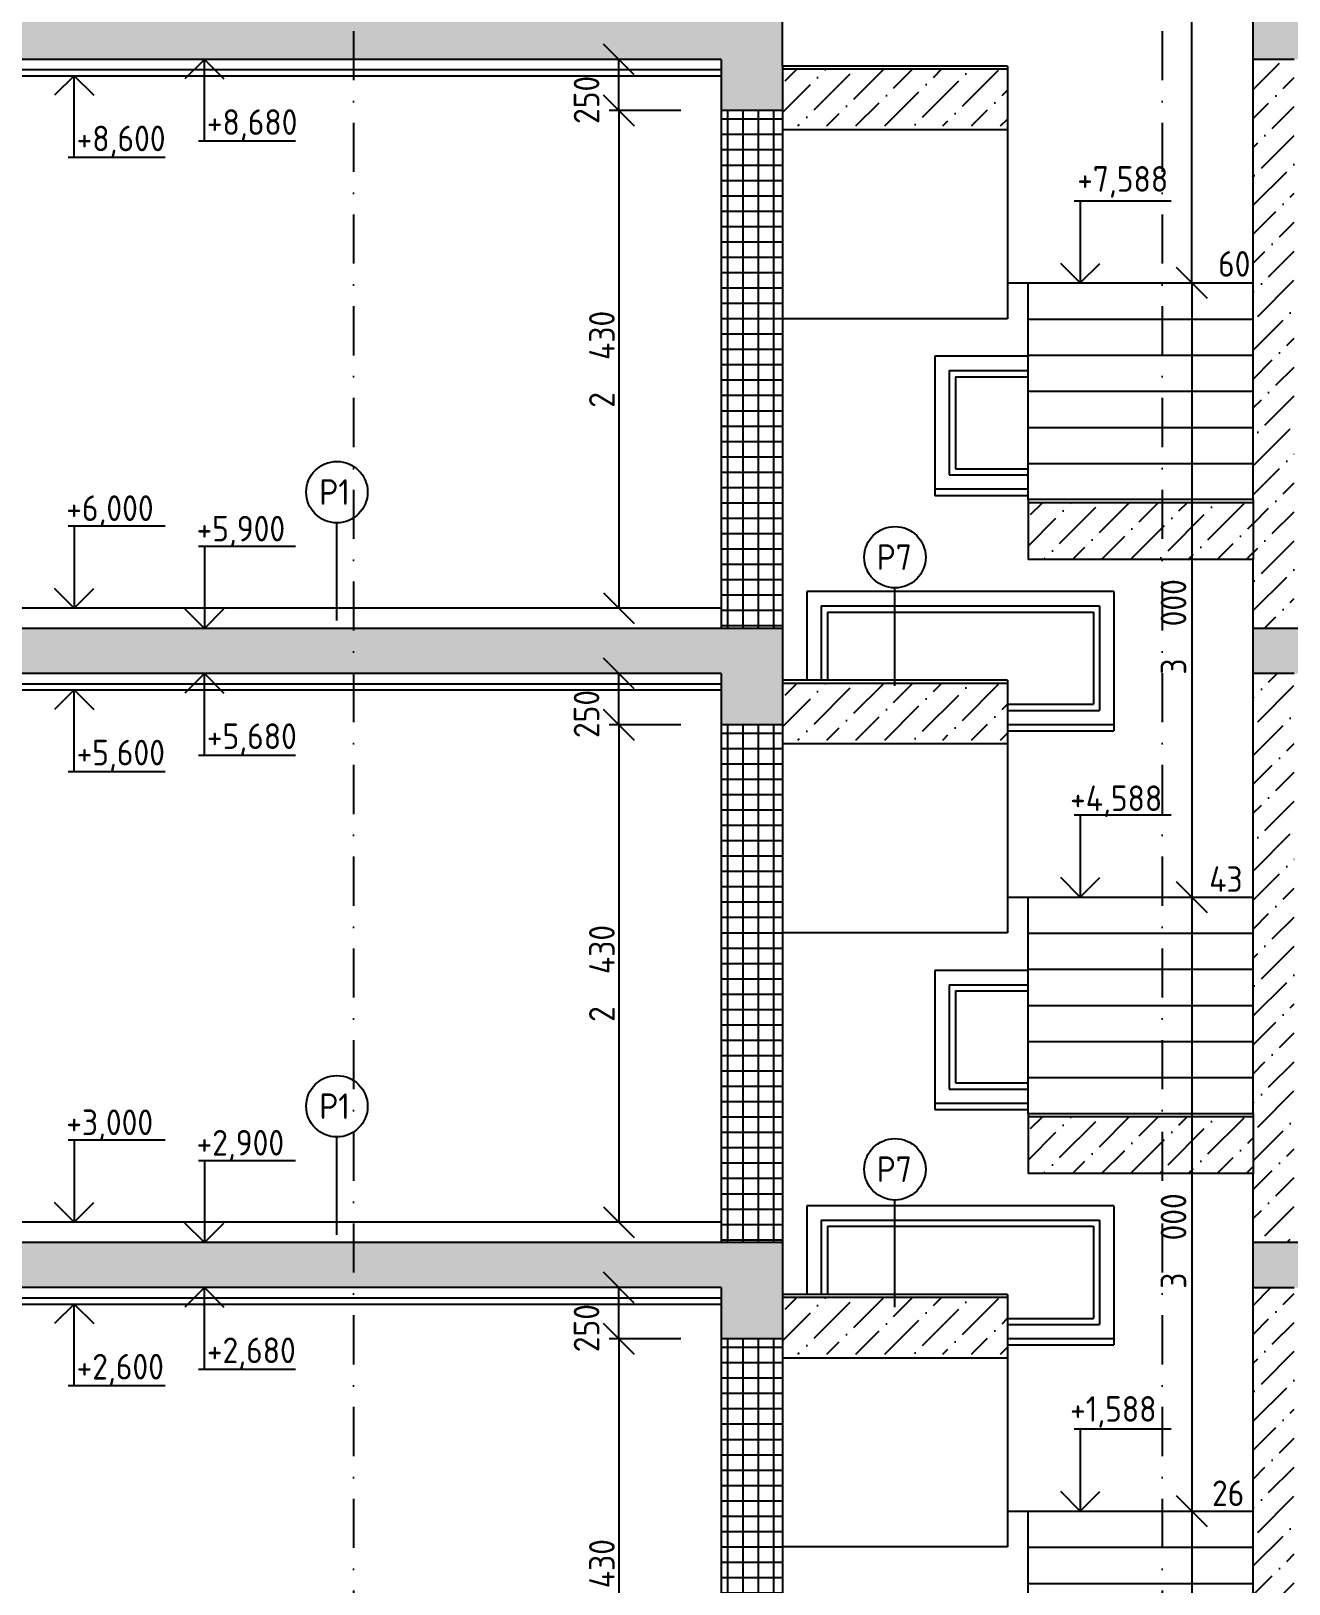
# Model space of a CAD drawing. Extents: x 3792242 to 5145247, y -1546315 to -1031918.
# Drawn here: x 3985411 to 3991557, y -1500897 to -1493312 of the extents above; entities that cross this region are included whole.
import ezdxf

# ---------------------------------------------------------------- set-up
doc = ezdxf.new("R2010")
doc.units = 0
doc.header["$MEASUREMENT"] = 0
doc.linetypes.add('BODKOCIARKOVANA_3', pattern=[5.6, 3, -1.3, 0, -1.3])
doc.layers.get('0').update_dxf_attribs({"linetype": 'CONTINUOUS'})
doc.layers.get('Defpoints').update_dxf_attribs({"color": 61, "linetype": 'CONTINUOUS'})
for name, color, linetype in [('KÓTY', 4, 'CONTINUOUS'), ('MÚRY', 1, 'CONTINUOUS'), ('OKNÁ', 143, 'CONTINUOUS'), ('osi', 253, 'CONTINUOUS'), ('POZEMOK', 7, 'CONTINUOUS'), ('TENKÁ', 7, 'CONTINUOUS'), ('ŠRAFY', 82, 'CONTINUOUS'), ('šrafy-múry', 8, 'CONTINUOUS')]:
    doc.layers.add(name, color=color, linetype=linetype)
doc.styles.add('STYLE1', font='isocp.shx')
doc.dimstyles.new('STANDARD-50', dxfattribs={"dimtxt": 125, "dimasz": 150, "dimexe": 10, "dimexo": 200, "dimgap": 20, "dimtad": 1, "dimdsep": 46, "dimlunit": 6, "dimtxsty": 'STYLE1', "dimblk1": 'OBLIQUE', "dimblk2": 'OBLIQUE', "dimsah": 1, "dimcen": 2.5, "dimse1": 1, "dimse2": 1, "dimadec": 0, "dimazin": 0, "dimtfac": 1, "dimtmove": 1, "dimatfit": 3, "dimldrblk": 'OBLIQUE', "dimfxl": 1, "dimtolj": 1, "dimtzin": 0, "dimarcsym": 0})
pattern_1 = [(45, (139723.04, 33513.66), (53.0330086, 194.4543648), [250, -50, 0, -50])]
pattern_2 = [(45, (139723.04, 33563.66), (53.0330086, 194.4543648), [250, -50, 0, -50])]

# ---------------------------------------------------------------- blocks, each defined once
blk = doc.blocks.new('_OBLIQUE')
at = {"color": 0, "linetype": 'ByBlock'}
blk.add_line((-0.5, -0.5), (0.5, 0.5), dxfattribs=at)
blk = doc.blocks.new('*D39828')
at = {"layer": 'Defpoints', "color": 0}
for p in [(3987636, -1496450.1), (3988282.5, -1496450.1), (3987636, -1496700.1)]:
    blk.add_point(p, dxfattribs=at)
at = {"layer": 'KÓTY', "color": 0, "lineweight": -2, "ltscale": 0.25}
blk.add_line((3988282.5, -1496700.1), (3988282.5, -1496450.1), dxfattribs=at)
at = {"layer": 'KÓTY', "color": 0, "linetype": 'ByBlock', "lineweight": -2, "xscale": 150, "yscale": 150, "zscale": 150}
for p, rotation in [((3988282.5, -1496450.1), 90), ((3988282.5, -1496700.1), 270)]:
    blk.add_blockref('_OBLIQUE', p, dxfattribs=dict(at, rotation=rotation))
at = {"layer": 'KÓTY', "color": 0, "insert": (3988125, -1496647.8), "char_height": 125, "attachment_point": 5, "rotation": 90, "style": 'STYLE1'}
blk.add_mtext('\\A1;250', dxfattribs=at)
blk = doc.blocks.new('*D39829')
at = {"layer": 'Defpoints', "color": 0}
for p in [(3987636, -1496700.1), (3987636, -1499130.1), (3988282.5, -1499130.1)]:
    blk.add_point(p, dxfattribs=at)
at = {"layer": 'KÓTY', "color": 0, "lineweight": -2, "ltscale": 0.25}
blk.add_line((3988282.5, -1496700.1), (3988282.5, -1499130.1), dxfattribs=at)
at = {"layer": 'KÓTY', "color": 0, "linetype": 'ByBlock', "lineweight": -2, "xscale": 150, "yscale": 150, "zscale": 150}
for p, rotation in [((3988282.5, -1496700.1), 90), ((3988282.5, -1499130.1), 270)]:
    blk.add_blockref('_OBLIQUE', p, dxfattribs=dict(at, rotation=rotation))
at = {"layer": 'KÓTY', "color": 0, "insert": (3988200, -1497915.1), "char_height": 125, "attachment_point": 5, "rotation": 90, "style": 'STYLE1'}
blk.add_mtext('\\A1;2ﾠ430', dxfattribs=at)
blk = doc.blocks.new('*D39830')
at = {"layer": 'Defpoints', "color": 0}
for p in [(3987636, -1493450.1), (3988282.5, -1493450.1), (3987636, -1493700.1)]:
    blk.add_point(p, dxfattribs=at)
at = {"layer": 'KÓTY', "color": 0, "lineweight": -2, "ltscale": 0.25}
blk.add_line((3988282.5, -1493700.1), (3988282.5, -1493450.1), dxfattribs=at)
at = {"layer": 'KÓTY', "color": 0, "linetype": 'ByBlock', "lineweight": -2, "xscale": 150, "yscale": 150, "zscale": 150}
for p, rotation in [((3988282.5, -1493450.1), 90), ((3988282.5, -1493700.1), 270)]:
    blk.add_blockref('_OBLIQUE', p, dxfattribs=dict(at, rotation=rotation))
at = {"layer": 'KÓTY', "color": 0, "insert": (3988125, -1493647.8), "char_height": 125, "attachment_point": 5, "rotation": 90, "style": 'STYLE1'}
blk.add_mtext('\\A1;250', dxfattribs=at)
blk = doc.blocks.new('*D39831')
at = {"layer": 'Defpoints', "color": 0}
for p in [(3987636, -1493700.1), (3987636, -1496130.1), (3988282.5, -1496130.1)]:
    blk.add_point(p, dxfattribs=at)
at = {"layer": 'KÓTY', "color": 0, "lineweight": -2, "ltscale": 0.25}
blk.add_line((3988282.5, -1493700.1), (3988282.5, -1496130.1), dxfattribs=at)
at = {"layer": 'KÓTY', "color": 0, "linetype": 'ByBlock', "lineweight": -2, "xscale": 150, "yscale": 150, "zscale": 150}
for p, rotation in [((3988282.5, -1493700.1), 90), ((3988282.5, -1496130.1), 270)]:
    blk.add_blockref('_OBLIQUE', p, dxfattribs=dict(at, rotation=rotation))
at = {"layer": 'KÓTY', "color": 0, "insert": (3988200, -1494915.1), "char_height": 125, "attachment_point": 5, "rotation": 90, "style": 'STYLE1'}
blk.add_mtext('\\A1;2ﾠ430', dxfattribs=at)
blk = doc.blocks.new('*D39876')
at = {"layer": 'Defpoints', "color": 0}
for p in [(3987636, -1499450.1), (3988282.5, -1499450.1), (3987636, -1499700.1)]:
    blk.add_point(p, dxfattribs=at)
at = {"layer": 'KÓTY', "color": 0, "lineweight": -2, "ltscale": 0.25}
blk.add_line((3988282.5, -1499700.1), (3988282.5, -1499450.1), dxfattribs=at)
at = {"layer": 'KÓTY', "color": 0, "linetype": 'ByBlock', "lineweight": -2, "xscale": 150, "yscale": 150, "zscale": 150}
for p, rotation in [((3988282.5, -1499450.1), 90), ((3988282.5, -1499700.1), 270)]:
    blk.add_blockref('_OBLIQUE', p, dxfattribs=dict(at, rotation=rotation))
at = {"layer": 'KÓTY', "color": 0, "insert": (3988125, -1499647.8), "char_height": 125, "attachment_point": 5, "rotation": 90, "style": 'STYLE1'}
blk.add_mtext('\\A1;250', dxfattribs=at)
blk = doc.blocks.new('*D39877')
at = {"layer": 'Defpoints', "color": 0}
for p in [(3987636, -1499700.1), (3987636, -1502130.1), (3988282.5, -1502130.1)]:
    blk.add_point(p, dxfattribs=at)
at = {"layer": 'KÓTY', "color": 0, "lineweight": -2, "ltscale": 0.25}
blk.add_line((3988282.5, -1499700.1), (3988282.5, -1502130.1), dxfattribs=at)
at = {"layer": 'KÓTY', "color": 0, "linetype": 'ByBlock', "lineweight": -2, "xscale": 150, "yscale": 150, "zscale": 150}
for p, rotation in [((3988282.5, -1499700.1), 90), ((3988282.5, -1502130.1), 270)]:
    blk.add_blockref('_OBLIQUE', p, dxfattribs=dict(at, rotation=rotation))
at = {"layer": 'KÓTY', "color": 0, "insert": (3988200, -1500915.1), "char_height": 125, "attachment_point": 5, "rotation": 90, "style": 'STYLE1'}
blk.add_mtext('\\A1;2ﾠ430', dxfattribs=at)
blk = doc.blocks.new('*D49789')
at = {"layer": 'Defpoints', "color": 0}
for p in [(3991082.5, -1490399.9), (3991082.5, -1490399.9), (3991082.5, -1494541.9)]:
    blk.add_point(p, dxfattribs=at)
at = {"layer": 'KÓTY', "color": 0, "lineweight": -2, "ltscale": 0.25}
blk.add_line((3991082.5, -1494541.9), (3991082.5, -1490399.9), dxfattribs=at)
at = {"layer": 'KÓTY', "color": 0, "linetype": 'ByBlock', "lineweight": -2, "xscale": 150, "yscale": 150, "zscale": 150}
for p, rotation in [((3991082.5, -1490399.9), 90), ((3991082.5, -1494541.9), 270)]:
    blk.add_blockref('_OBLIQUE', p, dxfattribs=dict(at, rotation=rotation))
at = {"layer": 'KÓTY', "color": 0, "insert": (3991000, -1492470.9), "char_height": 125, "attachment_point": 5, "rotation": 90, "style": 'STYLE1'}
blk.add_mtext('\\A1;4ﾠ142', dxfattribs=at)
blk = doc.blocks.new('*D49790')
at = {"layer": 'Defpoints', "color": 0}
for p in [(3991082.5, -1494541.9), (3991082.5, -1497541.9), (3991082.5, -1497541.9)]:
    blk.add_point(p, dxfattribs=at)
at = {"layer": 'KÓTY', "color": 0, "lineweight": -2, "ltscale": 0.25}
blk.add_line((3991082.5, -1494541.9), (3991082.5, -1497541.9), dxfattribs=at)
at = {"layer": 'KÓTY', "color": 0, "linetype": 'ByBlock', "lineweight": -2, "xscale": 150, "yscale": 150, "zscale": 150}
for p, rotation in [((3991082.5, -1494541.9), 90), ((3991082.5, -1497541.9), 270)]:
    blk.add_blockref('_OBLIQUE', p, dxfattribs=dict(at, rotation=rotation))
at = {"layer": 'KÓTY', "color": 0, "insert": (3990993, -1496222.3), "char_height": 125, "attachment_point": 5, "rotation": 90, "style": 'STYLE1'}
blk.add_mtext('\\A1;3ﾠ000', dxfattribs=at)
blk = doc.blocks.new('*D49791')
at = {"layer": 'Defpoints', "color": 0}
for p in [(3991082.5, -1497541.9), (3991082.5, -1500541.9), (3991082.5, -1500541.9)]:
    blk.add_point(p, dxfattribs=at)
at = {"layer": 'KÓTY', "color": 0, "lineweight": -2, "ltscale": 0.25}
blk.add_line((3991082.5, -1497541.9), (3991082.5, -1500541.9), dxfattribs=at)
at = {"layer": 'KÓTY', "color": 0, "linetype": 'ByBlock', "lineweight": -2, "xscale": 150, "yscale": 150, "zscale": 150}
for p, rotation in [((3991082.5, -1497541.9), 90), ((3991082.5, -1500541.9), 270)]:
    blk.add_blockref('_OBLIQUE', p, dxfattribs=dict(at, rotation=rotation))
at = {"layer": 'KÓTY', "color": 0, "insert": (3990993, -1499222.3), "char_height": 125, "attachment_point": 5, "rotation": 90, "style": 'STYLE1'}
blk.add_mtext('\\A1;3ﾠ000', dxfattribs=at)
blk = doc.blocks.new('*D49792')
at = {"layer": 'Defpoints', "color": 0}
for p in [(3991082.5, -1500541.9), (3991082.5, -1503541.9), (3991082.5, -1503541.9)]:
    blk.add_point(p, dxfattribs=at)
at = {"layer": 'KÓTY', "color": 0, "lineweight": -2, "ltscale": 0.25}
blk.add_line((3991082.5, -1500541.9), (3991082.5, -1503541.9), dxfattribs=at)
at = {"layer": 'KÓTY', "color": 0, "linetype": 'ByBlock', "lineweight": -2, "xscale": 150, "yscale": 150, "zscale": 150}
for p, rotation in [((3991082.5, -1500541.9), 90), ((3991082.5, -1503541.9), 270)]:
    blk.add_blockref('_OBLIQUE', p, dxfattribs=dict(at, rotation=rotation))
at = {"layer": 'KÓTY', "color": 0, "insert": (3990993, -1502222.3), "char_height": 125, "attachment_point": 5, "rotation": 90, "style": 'STYLE1'}
blk.add_mtext('\\A1;3ﾠ000', dxfattribs=at)

msp = doc.modelspace()

# ---------------------------------------------------------------- hatches: boundary and pattern name
at = {"layer": 'ŠRAFY', "ltscale": 0.25}
h = msp.add_hatch(dxfattribs=at)
h.set_pattern_fill('ANSI37', color=256, scale=600, angle=45)
h.set_pattern_definition([(90, (-4421084.13, 206283.9), (-75, 1e-14), []), (180, (-4421084.13, 206283.9), (-1e-14, -75), [])])
h.paths.add_polyline_path([(3989082.044, -1496230.108), (3989082.044, -1496130.108), (3989082.044, -1493700.108), (3988782.044, -1493700.108), (3988782.044, -1496130.108), (3988782.044, -1496230.108)])
h = msp.add_hatch(dxfattribs=at)
h.set_pattern_fill('ANSI37', color=256, scale=600, angle=45)
h.set_pattern_definition([(90, (-4421084.13, 203283.9), (-75, 1e-14), []), (180, (-4421084.13, 203283.9), (-1e-14, -75), [])])
h.paths.add_polyline_path([(3989082.044, -1499230.108), (3989082.044, -1499130.108), (3989082.044, -1496700.108), (3988782.044, -1496700.108), (3988782.044, -1499130.108), (3988782.044, -1499230.108)])
h = msp.add_hatch(dxfattribs=at)
h.set_pattern_fill('ANSI37', color=256, scale=600, angle=45)
h.set_pattern_definition([(90, (-4421084.13, 200283.9), (-75, 1e-14), []), (180, (-4421084.13, 200283.9), (-1e-14, -75), [])])
h.paths.add_polyline_path([(3989082.044, -1502230.108), (3989082.044, -1502130.108), (3989082.044, -1499700.108), (3988782.044, -1499700.108), (3988782.044, -1502130.108), (3988782.044, -1502230.108)])
at = {"layer": 'šrafy-múry'}
h = msp.add_hatch(dxfattribs=at)
h.set_pattern_fill('ANSI36', color=253, scale=800, angle=360)
h.set_pattern_definition(pattern_1)
h.paths.add_polyline_path([(3983657.044, -1493450.108), (3983737.044, -1493450.108), (3988782.044, -1493450.108), (3988782.044, -1493700.108), (3989082.044, -1493700.108), (3989082.044, -1493450.108), (3989082.044, -1493230.108), (3983657.044, -1493230.108)])
h.paths.add_polyline_path([(3991382.044, -1493450.108), (3995422.044, -1493450.108), (3995422.044, -1493700.108), (3995722.044, -1493700.108), (3995722.044, -1493450.108), (4002062.044, -1493450.108), (4002062.044, -1493700.108), (4002362.044, -1493700.108), (4002362.044, -1493450.108), (4005472.044, -1493450.108), (4005587.044, -1493450.108), (4008702.044, -1493450.108), (4008702.044, -1493700.108), (4008952.044, -1493700.108), (4008952.044, -1492530.108), (4008792.044, -1492530.108), (4008792.044, -1493230.108), (3991382.044, -1493230.108)])
h = msp.add_hatch(dxfattribs=at)
h.set_pattern_fill('ANSI36', color=253, scale=800, angle=360)
h.set_pattern_definition(pattern_2)
h.paths.add_polyline_path([(3991582.044, -1493450.108), (3991382.044, -1493450.108), (3991382.044, -1494541.873), (3991382.044, -1496130.108), (3991382.044, -1496230.108), (3991582.044, -1496230.108), (3991582.044, -1496130.108)])
h = msp.add_hatch(dxfattribs=at)
h.set_pattern_fill('ANSI36', color=253, scale=800, angle=360)
h.set_pattern_definition([(45, (45083.04, 44631.31), (53.0330086, 194.4543648), [250, -50, 0, -50])])
h.paths.add_polyline_path([(3990182.044, -1493498.049), (3989082.044, -1493498.049), (3989082.044, -1493775.411), (3990182.044, -1493775.411)])
h = msp.add_hatch(dxfattribs=at)
h.set_pattern_fill('ANSI36', color=253, scale=800, angle=360)
h.set_pattern_definition([(45, (46283.04, 42513.66), (53.0330086, 194.4543648), [250, -50, 0, -50])])
h.paths.add_polyline_path([(3991382.044, -1495615.697), (3990282.044, -1495615.697), (3990282.044, -1495893.058), (3991382.044, -1495893.058)])
h = msp.add_hatch(dxfattribs=at)
h.set_pattern_fill('ANSI36', color=253, scale=800, angle=360)
h.set_pattern_definition(pattern_1)
h.paths.add_polyline_path([(3989082.044, -1496230.108), (3983657.044, -1496230.108), (3983657.044, -1496450.108), (3983737.044, -1496450.108), (3988782.044, -1496450.108), (3988782.044, -1496700.108), (3989082.044, -1496700.108), (3989082.044, -1496450.108)])
h.paths.add_polyline_path([(3995422.044, -1496700.108), (3995722.044, -1496700.108), (3995722.044, -1496450.108), (4002062.044, -1496450.108), (4002062.044, -1496700.108), (4002362.044, -1496700.108), (4002362.044, -1496450.108), (4005472.044, -1496450.108), (4005587.044, -1496450.108), (4008702.044, -1496450.108), (4008702.044, -1496700.108), (4008952.044, -1496700.108), (4008952.044, -1496230.108), (3991382.044, -1496230.108), (3991382.044, -1496450.108), (3995422.044, -1496450.108)])
h = msp.add_hatch(dxfattribs=at)
h.set_pattern_fill('ANSI36', color=253, scale=800, angle=360)
h.set_pattern_definition(pattern_2)
h.paths.add_polyline_path([(3991382.044, -1497541.873), (3991382.044, -1499130.108), (3991382.044, -1499230.108), (3991582.044, -1499230.108), (3991582.044, -1499130.108), (3991582.044, -1496450.108), (3991382.044, -1496450.108)])
h = msp.add_hatch(dxfattribs=at)
h.set_pattern_fill('ANSI36', color=253, scale=800, angle=360)
h.set_pattern_definition([(45, (45083.04, 41631.31), (53.0330086, 194.4543648), [250, -50, 0, -50])])
h.paths.add_polyline_path([(3990182.044, -1496498.049), (3989082.044, -1496498.049), (3989082.044, -1496775.411), (3990182.044, -1496775.411)])
h = msp.add_hatch(dxfattribs=at)
h.set_pattern_fill('ANSI36', color=253, scale=800, angle=360)
h.set_pattern_definition([(45, (46283.04, 39513.66), (53.0330086, 194.4543648), [250, -50, 0, -50])])
h.paths.add_polyline_path([(3991382.044, -1498615.697), (3990282.044, -1498615.697), (3990282.044, -1498893.058), (3991382.044, -1498893.058)])
h = msp.add_hatch(dxfattribs=at)
h.set_pattern_fill('ANSI36', color=253, scale=800, angle=360)
h.set_pattern_definition(pattern_1)
h.paths.add_polyline_path([(3995422.044, -1499700.108), (3995722.044, -1499700.108), (3995722.044, -1499450.108), (4002062.044, -1499450.108), (4002062.044, -1499700.108), (4002362.044, -1499700.108), (4002362.044, -1499450.108), (4005472.044, -1499450.108), (4005587.044, -1499450.108), (4008702.044, -1499450.108), (4008702.044, -1499700.108), (4008952.044, -1499700.108), (4008952.044, -1499230.108), (3991382.044, -1499230.108), (3991382.044, -1499450.108), (3995422.044, -1499450.108)])
h.paths.add_polyline_path([(3989082.044, -1499230.108), (3983657.044, -1499230.108), (3983657.044, -1499450.108), (3983737.044, -1499450.108), (3988782.044, -1499450.108), (3988782.044, -1499700.108), (3989082.044, -1499700.108), (3989082.044, -1499450.108)])
h = msp.add_hatch(dxfattribs=at)
h.set_pattern_fill('ANSI36', color=253, scale=800, angle=360)
h.set_pattern_definition(pattern_2)
h.paths.add_polyline_path([(3991382.044, -1499450.108), (3991382.044, -1502130.108), (3991382.044, -1502230.108), (3991582.044, -1502230.108), (3991582.044, -1502130.108), (3991582.044, -1499450.108)])
h = msp.add_hatch(dxfattribs=at)
h.set_pattern_fill('ANSI36', color=253, scale=800, angle=360)
h.set_pattern_definition([(45, (45083.04, 38631.31), (53.0330086, 194.4543648), [250, -50, 0, -50])])
h.paths.add_polyline_path([(3990182.044, -1499498.049), (3989082.044, -1499498.049), (3989082.044, -1499775.411), (3990182.044, -1499775.411)])

# ---------------------------------------------------------------- linework, layer by layer
at = {"layer": 'KÓTY', "ltscale": 0.25}
for p, q in [((3988585.446, -1493700.108), (3988235.446, -1493700.108)), ((3988585.446, -1496700.108), (3988235.446, -1496700.108)), ((3988585.446, -1499700.108), (3988235.446, -1499700.108))]:
    msp.add_line(p, q, dxfattribs=at)
at = {"layer": 'MÚRY'}
for p, q in [((3989082.044, -1493483.049), (3989082.044, -1490400.108)), ((3991382.044, -1495600.697), (3991382.044, -1490400.108)), ((3988782.044, -1493450.108), (3983737.044, -1493450.108)), ((3988782.044, -1493450.108), (3988782.044, -1496130.108)), ((3990182.044, -1493483.049), (3989082.044, -1493483.049)), ((3990182.044, -1493483.049), (3990182.044, -1493794.319)), ((3989082.044, -1493794.319), (3989082.044, -1496483.049)), ((3990182.044, -1493794.319), (3989082.044, -1493794.319)), ((3991382.044, -1495600.697), (3990282.044, -1495600.697)), ((3990282.044, -1495600.697), (3990282.044, -1495893.058)), ((3991382.044, -1495893.058), (3990282.044, -1495893.058)), ((3991382.044, -1498600.697), (3991382.044, -1495893.058)), ((3988782.044, -1496130.108), (3983587.044, -1496130.108)), ((3988782.044, -1496450.108), (3983737.044, -1496450.108)), ((3988782.044, -1496450.108), (3988782.044, -1499130.108)), ((3990182.044, -1496483.049), (3989082.044, -1496483.049)), ((3990182.044, -1496483.049), (3990182.044, -1496794.319)), ((3989082.044, -1496794.319), (3989082.044, -1499483.049)), ((3990182.044, -1496794.319), (3989082.044, -1496794.319)), ((3991382.044, -1498600.697), (3990282.044, -1498600.697)), ((3990282.044, -1498600.697), (3990282.044, -1498893.058)), ((3991382.044, -1498893.058), (3990282.044, -1498893.058)), ((3991382.044, -1499130.108), (3991382.044, -1498893.058)), ((3988782.044, -1499130.108), (3983587.044, -1499130.108)), ((3991382.044, -1501600.697), (3991382.044, -1499130.108)), ((3988782.044, -1499450.108), (3983737.044, -1499450.108)), ((3988782.044, -1499450.108), (3988782.044, -1502130.108)), ((3990182.044, -1499483.049), (3989082.044, -1499483.049)), ((3990182.044, -1499483.049), (3990182.044, -1499794.319)), ((3989082.044, -1499794.319), (3989082.044, -1502483.049)), ((3990182.044, -1499794.319), (3989082.044, -1499794.319))]:
    msp.add_line(p, q, dxfattribs=at)
at = {"layer": 'OKNÁ', "ltscale": 0.25}
for p, q in [((3989927.044, -1495000.108), (3989927.044, -1495450.108)), ((3989927.044, -1495000.108), (3990282.044, -1495000.108)), ((3989927.044, -1495450.108), (3990282.044, -1495450.108)), ((3986905.346, -1496191.676), (3986905.346, -1495714)), ((3989632.044, -1496509.617), (3989632.044, -1496031.941)), ((3989302.044, -1496150.108), (3989302.044, -1496483.049)), ((3989302.044, -1496150.108), (3990602.044, -1496150.108)), ((3990602.044, -1496150.108), (3990602.044, -1496600.108)), ((3990182.044, -1496600.108), (3990602.044, -1496600.108)), ((3989927.044, -1498000.108), (3989927.044, -1498450.108)), ((3989927.044, -1498000.108), (3990282.044, -1498000.108)), ((3989927.044, -1498450.108), (3990282.044, -1498450.108)), ((3986905.346, -1499191.676), (3986905.346, -1498714)), ((3989632.044, -1499544.617), (3989632.044, -1499021.941)), ((3989302.044, -1499150.108), (3989302.044, -1499483.049)), ((3989302.044, -1499150.108), (3990602.044, -1499150.108)), ((3990602.044, -1499150.108), (3990602.044, -1499600.108)), ((3990182.044, -1499600.108), (3990602.044, -1499600.108))]:
    msp.add_line(p, q, dxfattribs=at)
for centre in [(3986905.346, -1495564), (3989632.044, -1495881.941), (3986905.346, -1498564), (3989632.044, -1498871.941)]:
    msp.add_circle(centre, 150, dxfattribs=at)
at = {"layer": 'osi', "linetype": 'BODKOCIARKOVANA_3', "ltscale": 80}
for p, q in [((3986987.044, -1487486.244), (3986987.044, -1507826.838)), ((3990937.044, -1487486.244), (3990937.044, -1507826.838))]:
    msp.add_line(p, q, dxfattribs=at)
at = {"layer": 'POZEMOK'}
for p, q in [((3989827.044, -1494900.108), (3989827.044, -1495580.108)), ((3990282.044, -1494900.108), (3989827.044, -1494900.108)), ((3989897.044, -1494970.108), (3989897.044, -1495480.108)), ((3989897.044, -1494970.108), (3990282.044, -1494970.108)), ((3989897.044, -1495480.108), (3990282.044, -1495480.108)), ((3990282.044, -1495550.108), (3989827.044, -1495550.108)), ((3989827.044, -1495580.108), (3990282.044, -1495580.108)), ((3989202.044, -1496050.108), (3989202.044, -1496483.049)), ((3990702.044, -1496050.108), (3989202.044, -1496050.108)), ((3990702.044, -1496050.108), (3990702.044, -1496730.108)), ((3989272.044, -1496120.108), (3989272.044, -1496483.049)), ((3989272.044, -1496120.108), (3990632.044, -1496120.108)), ((3990632.044, -1496120.108), (3990632.044, -1496630.108)), ((3990182.044, -1496630.108), (3990632.044, -1496630.108)), ((3990702.044, -1496700.108), (3990182.044, -1496700.108)), ((3990182.044, -1496730.108), (3990702.044, -1496730.108)), ((3989827.044, -1497900.108), (3989827.044, -1498580.108)), ((3990282.044, -1497900.108), (3989827.044, -1497900.108)), ((3989897.044, -1497970.108), (3989897.044, -1498480.108)), ((3989897.044, -1497970.108), (3990282.044, -1497970.108)), ((3989897.044, -1498480.108), (3990282.044, -1498480.108)), ((3990282.044, -1498550.108), (3989827.044, -1498550.108)), ((3989827.044, -1498580.108), (3990282.044, -1498580.108)), ((3989202.044, -1499050.108), (3989202.044, -1499483.049)), ((3990702.044, -1499050.108), (3989202.044, -1499050.108)), ((3990702.044, -1499050.108), (3990702.044, -1499730.108)), ((3989272.044, -1499120.108), (3989272.044, -1499483.049)), ((3989272.044, -1499120.108), (3990632.044, -1499120.108)), ((3990632.044, -1499120.108), (3990632.044, -1499630.108)), ((3990182.044, -1499630.108), (3990632.044, -1499630.108)), ((3990702.044, -1499700.108), (3990182.044, -1499700.108)), ((3990182.044, -1499730.108), (3990702.044, -1499730.108))]:
    msp.add_line(p, q, dxfattribs=at)
at = {"layer": 'TENKÁ', "linetype": 'ByBlock', "ltscale": 0.25}
for p, q in [((3986258.003, -1493450.108), (3986162.544, -1493545.568)), ((3986258.003, -1493450.108), (3986353.462, -1493545.568)), ((3986258.003, -1493850.108), (3986258.003, -1493450.108)), ((3985621.503, -1493530.108), (3985526.044, -1493625.568)), ((3985621.503, -1493530.108), (3985716.962, -1493625.568)), ((3985621.503, -1493930.108), (3985621.503, -1493530.108)), ((3986702.308, -1493850.108), (3986228.409, -1493850.108)), ((3986065.808, -1493930.108), (3985591.909, -1493930.108)), ((3990981.848, -1494141.873), (3990507.95, -1494141.873)), ((3990537.544, -1494141.873), (3990537.544, -1494541.873)), ((3990537.544, -1494541.873), (3990442.084, -1494446.414)), ((3990537.544, -1494541.873), (3990633.003, -1494446.414)), ((3986065.808, -1495730.108), (3985591.909, -1495730.108)), ((3985621.503, -1495730.108), (3985621.503, -1496130.108)), ((3986702.308, -1495830.108), (3986228.409, -1495830.108)), ((3986258.003, -1495830.108), (3986258.003, -1496230.108)), ((3985621.503, -1496130.108), (3985526.044, -1496034.649)), ((3985621.503, -1496130.108), (3985716.962, -1496034.649)), ((3986258.003, -1496230.108), (3986162.544, -1496134.649)), ((3986258.003, -1496230.108), (3986353.462, -1496134.649)), ((3986258.003, -1496450.108), (3986162.544, -1496545.568)), ((3986258.003, -1496450.108), (3986353.462, -1496545.568)), ((3986258.003, -1496850.108), (3986258.003, -1496450.108)), ((3985621.503, -1496530.108), (3985526.044, -1496625.568)), ((3985621.503, -1496530.108), (3985716.962, -1496625.568)), ((3985621.503, -1496930.108), (3985621.503, -1496530.108)), ((3986702.308, -1496850.108), (3986228.409, -1496850.108)), ((3986065.808, -1496930.108), (3985591.909, -1496930.108)), ((3990981.848, -1497141.873), (3990507.95, -1497141.873)), ((3990537.544, -1497141.873), (3990537.544, -1497541.873)), ((3990537.544, -1497541.873), (3990442.084, -1497446.414)), ((3990537.544, -1497541.873), (3990633.003, -1497446.414)), ((3986065.808, -1498730.108), (3985591.909, -1498730.108)), ((3985621.503, -1498730.108), (3985621.503, -1499130.108)), ((3986702.308, -1498830.108), (3986228.409, -1498830.108)), ((3986258.003, -1498830.108), (3986258.003, -1499230.108)), ((3985621.503, -1499130.108), (3985526.044, -1499034.649)), ((3985621.503, -1499130.108), (3985716.962, -1499034.649)), ((3986258.003, -1499230.108), (3986162.544, -1499134.649)), ((3986258.003, -1499230.108), (3986353.462, -1499134.649)), ((3986258.003, -1499450.108), (3986162.544, -1499545.568)), ((3986258.003, -1499450.108), (3986353.462, -1499545.568)), ((3986258.003, -1499850.108), (3986258.003, -1499450.108)), ((3985621.503, -1499530.108), (3985526.044, -1499625.568)), ((3985621.503, -1499530.108), (3985716.962, -1499625.568)), ((3985621.503, -1499930.108), (3985621.503, -1499530.108)), ((3986702.308, -1499850.108), (3986228.409, -1499850.108)), ((3986065.808, -1499930.108), (3985591.909, -1499930.108)), ((3990981.848, -1500141.873), (3990507.95, -1500141.873)), ((3990537.544, -1500141.873), (3990537.544, -1500541.873)), ((3990537.544, -1500541.873), (3990442.084, -1500446.413)), ((3990537.544, -1500541.873), (3990633.003, -1500446.413))]:
    msp.add_line(p, q, dxfattribs=at)
at = {"layer": 'TENKÁ'}
for p, q in [((3989082.044, -1493483.049), (3989082.044, -1493794.319)), ((3991582.044, -1493450.108), (3991382.044, -1493450.108)), ((3983737.044, -1493500.108), (3988782.044, -1493500.108)), ((3983737.044, -1493530.108), (3988782.044, -1493530.108)), ((3990182.044, -1493498.049), (3989082.044, -1493498.049)), ((3989082.044, -1493700.108), (3988782.044, -1493700.108)), ((3990182.044, -1493794.319), (3990182.044, -1494716.873)), ((3990182.044, -1494541.873), (3990282.044, -1494541.873)), ((3990282.044, -1494541.873), (3991382.044, -1494541.873)), ((3990282.044, -1495600.697), (3990282.044, -1494541.873)), ((3990182.044, -1494716.873), (3989082.044, -1494716.873)), ((3990282.044, -1494718.344), (3991382.044, -1494718.344)), ((3990282.044, -1494894.814), (3991382.044, -1494894.814)), ((3990282.044, -1495071.285), (3991382.044, -1495071.285)), ((3990282.044, -1495247.755), (3991382.044, -1495247.755)), ((3990282.044, -1495424.226), (3991382.044, -1495424.226)), ((3991382.044, -1495615.697), (3990282.044, -1495615.697)), ((3991382.044, -1495600.697), (3991382.044, -1495893.058)), ((3988782.044, -1496130.108), (3988782.044, -1496230.108)), ((3989082.044, -1496230.108), (3982012.044, -1496230.108)), ((4008952.044, -1496230.108), (3991382.044, -1496230.108)), ((3991582.044, -1496450.108), (3991382.044, -1496450.108)), ((3983737.044, -1496500.108), (3988782.044, -1496500.108)), ((3989082.044, -1496483.049), (3989082.044, -1496794.319)), ((3990182.044, -1496498.049), (3989082.044, -1496498.049)), ((3983737.044, -1496530.108), (3988782.044, -1496530.108)), ((3989082.044, -1496700.108), (3988782.044, -1496700.108)), ((3990182.044, -1496794.319), (3990182.044, -1497716.873)), ((3990182.044, -1497541.873), (3990282.044, -1497541.873)), ((3990282.044, -1497541.873), (3991382.044, -1497541.873)), ((3990282.044, -1498600.697), (3990282.044, -1497541.873)), ((3990182.044, -1497716.873), (3989082.044, -1497716.873)), ((3990282.044, -1497718.344), (3991382.044, -1497718.344)), ((3990282.044, -1497894.814), (3991382.044, -1497894.814)), ((3990282.044, -1498071.285), (3991382.044, -1498071.285)), ((3990282.044, -1498247.755), (3991382.044, -1498247.755)), ((3990282.044, -1498424.226), (3991382.044, -1498424.226)), ((3991382.044, -1498615.697), (3990282.044, -1498615.697)), ((3991382.044, -1498600.697), (3991382.044, -1498893.058)), ((3988782.044, -1499130.108), (3988782.044, -1499230.108)), ((3988782.044, -1499130.108), (3988782.044, -1499230.108)), ((3989082.044, -1499230.108), (3981962.044, -1499230.108)), ((4008952.044, -1499230.108), (3991382.044, -1499230.108)), ((3989082.044, -1499483.049), (3989082.044, -1499794.319)), ((3991382.044, -1499450.108), (3991582.044, -1499450.108)), ((3983737.044, -1499500.108), (3988782.044, -1499500.108)), ((3983737.044, -1499530.108), (3988782.044, -1499530.108)), ((3990182.044, -1499498.049), (3989082.044, -1499498.049)), ((3989082.044, -1499700.108), (3988782.044, -1499700.108)), ((3990182.044, -1499794.319), (3990182.044, -1500716.873)), ((3990182.044, -1500541.873), (3990282.044, -1500541.873)), ((3990282.044, -1500541.873), (3991382.044, -1500541.873)), ((3990282.044, -1501600.697), (3990282.044, -1500541.873)), ((3990182.044, -1500716.873), (3989082.044, -1500716.873)), ((3990282.044, -1500718.344), (3991382.044, -1500718.344)), ((3990282.044, -1500894.814), (3991382.044, -1500894.814))]:
    msp.add_line(p, q, dxfattribs=at)

# ---------------------------------------------------------------- texts
at = {"layer": 'TENKÁ', "ltscale": 0.25, "style": 'STYLE1'}
for s, p in [('+8,680', (3986269.846, -1493818.782)), ('+8,600', (3985633.346, -1493898.782)), ('+7,588', (3990522.339, -1494096.572)), ('60', (3991210.526, -1494511.518)), ('P1', (3986819.541, -1495626.178)), ('+6,000', (3985582.846, -1495704.782)), ('+5,900', (3986219.346, -1495804.782)), ('P7', (3989543.239, -1495944.119)), ('+5,680', (3986269.846, -1496818.782)), ('+5,600', (3985633.346, -1496898.782)), ('+4,588', (3990487.77, -1497122.027)), ('43', (3991167.526, -1497516.852)), ('P1', (3986819.541, -1498626.178)), ('+3,000', (3985582.846, -1498704.782)), ('+2,900', (3986219.346, -1498804.782)), ('P7', (3989543.239, -1498934.119)), ('+2,680', (3986269.846, -1499818.782)), ('+2,600', (3985633.346, -1499898.782)), ('+1,588', (3990487.77, -1500105.026)), ('26', (3991181.026, -1500516.852))]:
    msp.add_text(s, height=125, dxfattribs=at).set_placement(p)

# ---------------------------------------------------------------- dimensions: what is measured, and where the dimension line sits
at = {"layer": 'KÓTY', "ltscale": 0.25}
dim = msp.add_linear_dim(base=(3991082.544, -1490399.873), p1=(3991082.544, -1494541.873), p2=(3991082.544, -1490399.873), angle=90, dimstyle='STANDARD-50', override={"dimtxsty": 'STYLE1', "dimldrblk": 'OBLIQUE'}, dxfattribs=at)
dim.commit()
dim.dimension.update_dxf_attribs({"geometry": '*D49789', "text_midpoint": (3991000.001, -1492470.873)})
for base, p1, p2, picture, middle in [((3988282.544, -1493450.108), (3987636.044, -1493700.108), (3987636.044, -1493450.108), '*D39830', (3988207.544, -1493647.838)), ((3988282.544, -1496450.108), (3987636.044, -1496700.108), (3987636.044, -1496450.108), '*D39828', (3988207.544, -1496647.838)), ((3988282.544, -1499450.108), (3987636.044, -1499700.108), (3987636.044, -1499450.108), '*D39876', (3988207.544, -1499647.838))]:
    dim = msp.add_linear_dim(base=base, p1=p1, p2=p2, angle=90, dimstyle='STANDARD-50', dxfattribs=at)
    dim.commit()
    dim.dimension.update_dxf_attribs({"geometry": picture, "text_midpoint": middle, "dimtype": 160})
for base, p1, p2, picture, middle in [((3988282.544, -1496130.108), (3987636.044, -1493700.108), (3987636.044, -1496130.108), '*D39831', (3988200.001, -1494915.108)), ((3988282.544, -1499130.108), (3987636.044, -1496700.108), (3987636.044, -1499130.108), '*D39829', (3988200.001, -1497915.108)), ((3988282.544, -1502130.108), (3987636.044, -1499700.108), (3987636.044, -1502130.108), '*D39877', (3988200.001, -1500915.108))]:
    dim = msp.add_linear_dim(base=base, p1=p1, p2=p2, angle=90, dimstyle='STANDARD-50', dxfattribs=at)
    dim.commit()
    dim.dimension.update_dxf_attribs({"geometry": picture, "text_midpoint": middle})
for base, p1, p2, picture, middle in [((3991082.544, -1497541.873), (3991082.544, -1494541.873), (3991082.544, -1497541.873), '*D49790', (3991075.544, -1496222.338)), ((3991082.544, -1500541.873), (3991082.544, -1497541.873), (3991082.544, -1500541.873), '*D49791', (3991075.544, -1499222.338)), ((3991082.544, -1503541.873), (3991082.544, -1500541.873), (3991082.544, -1503541.873), '*D49792', (3991075.544, -1502222.338))]:
    dim = msp.add_linear_dim(base=base, p1=p1, p2=p2, angle=90, dimstyle='STANDARD-50', override={"dimtxsty": 'STYLE1', "dimldrblk": 'OBLIQUE'}, dxfattribs=at)
    dim.commit()
    dim.dimension.update_dxf_attribs({"geometry": picture, "text_midpoint": middle, "dimtype": 160})

doc.saveas('drawing.dxf')
